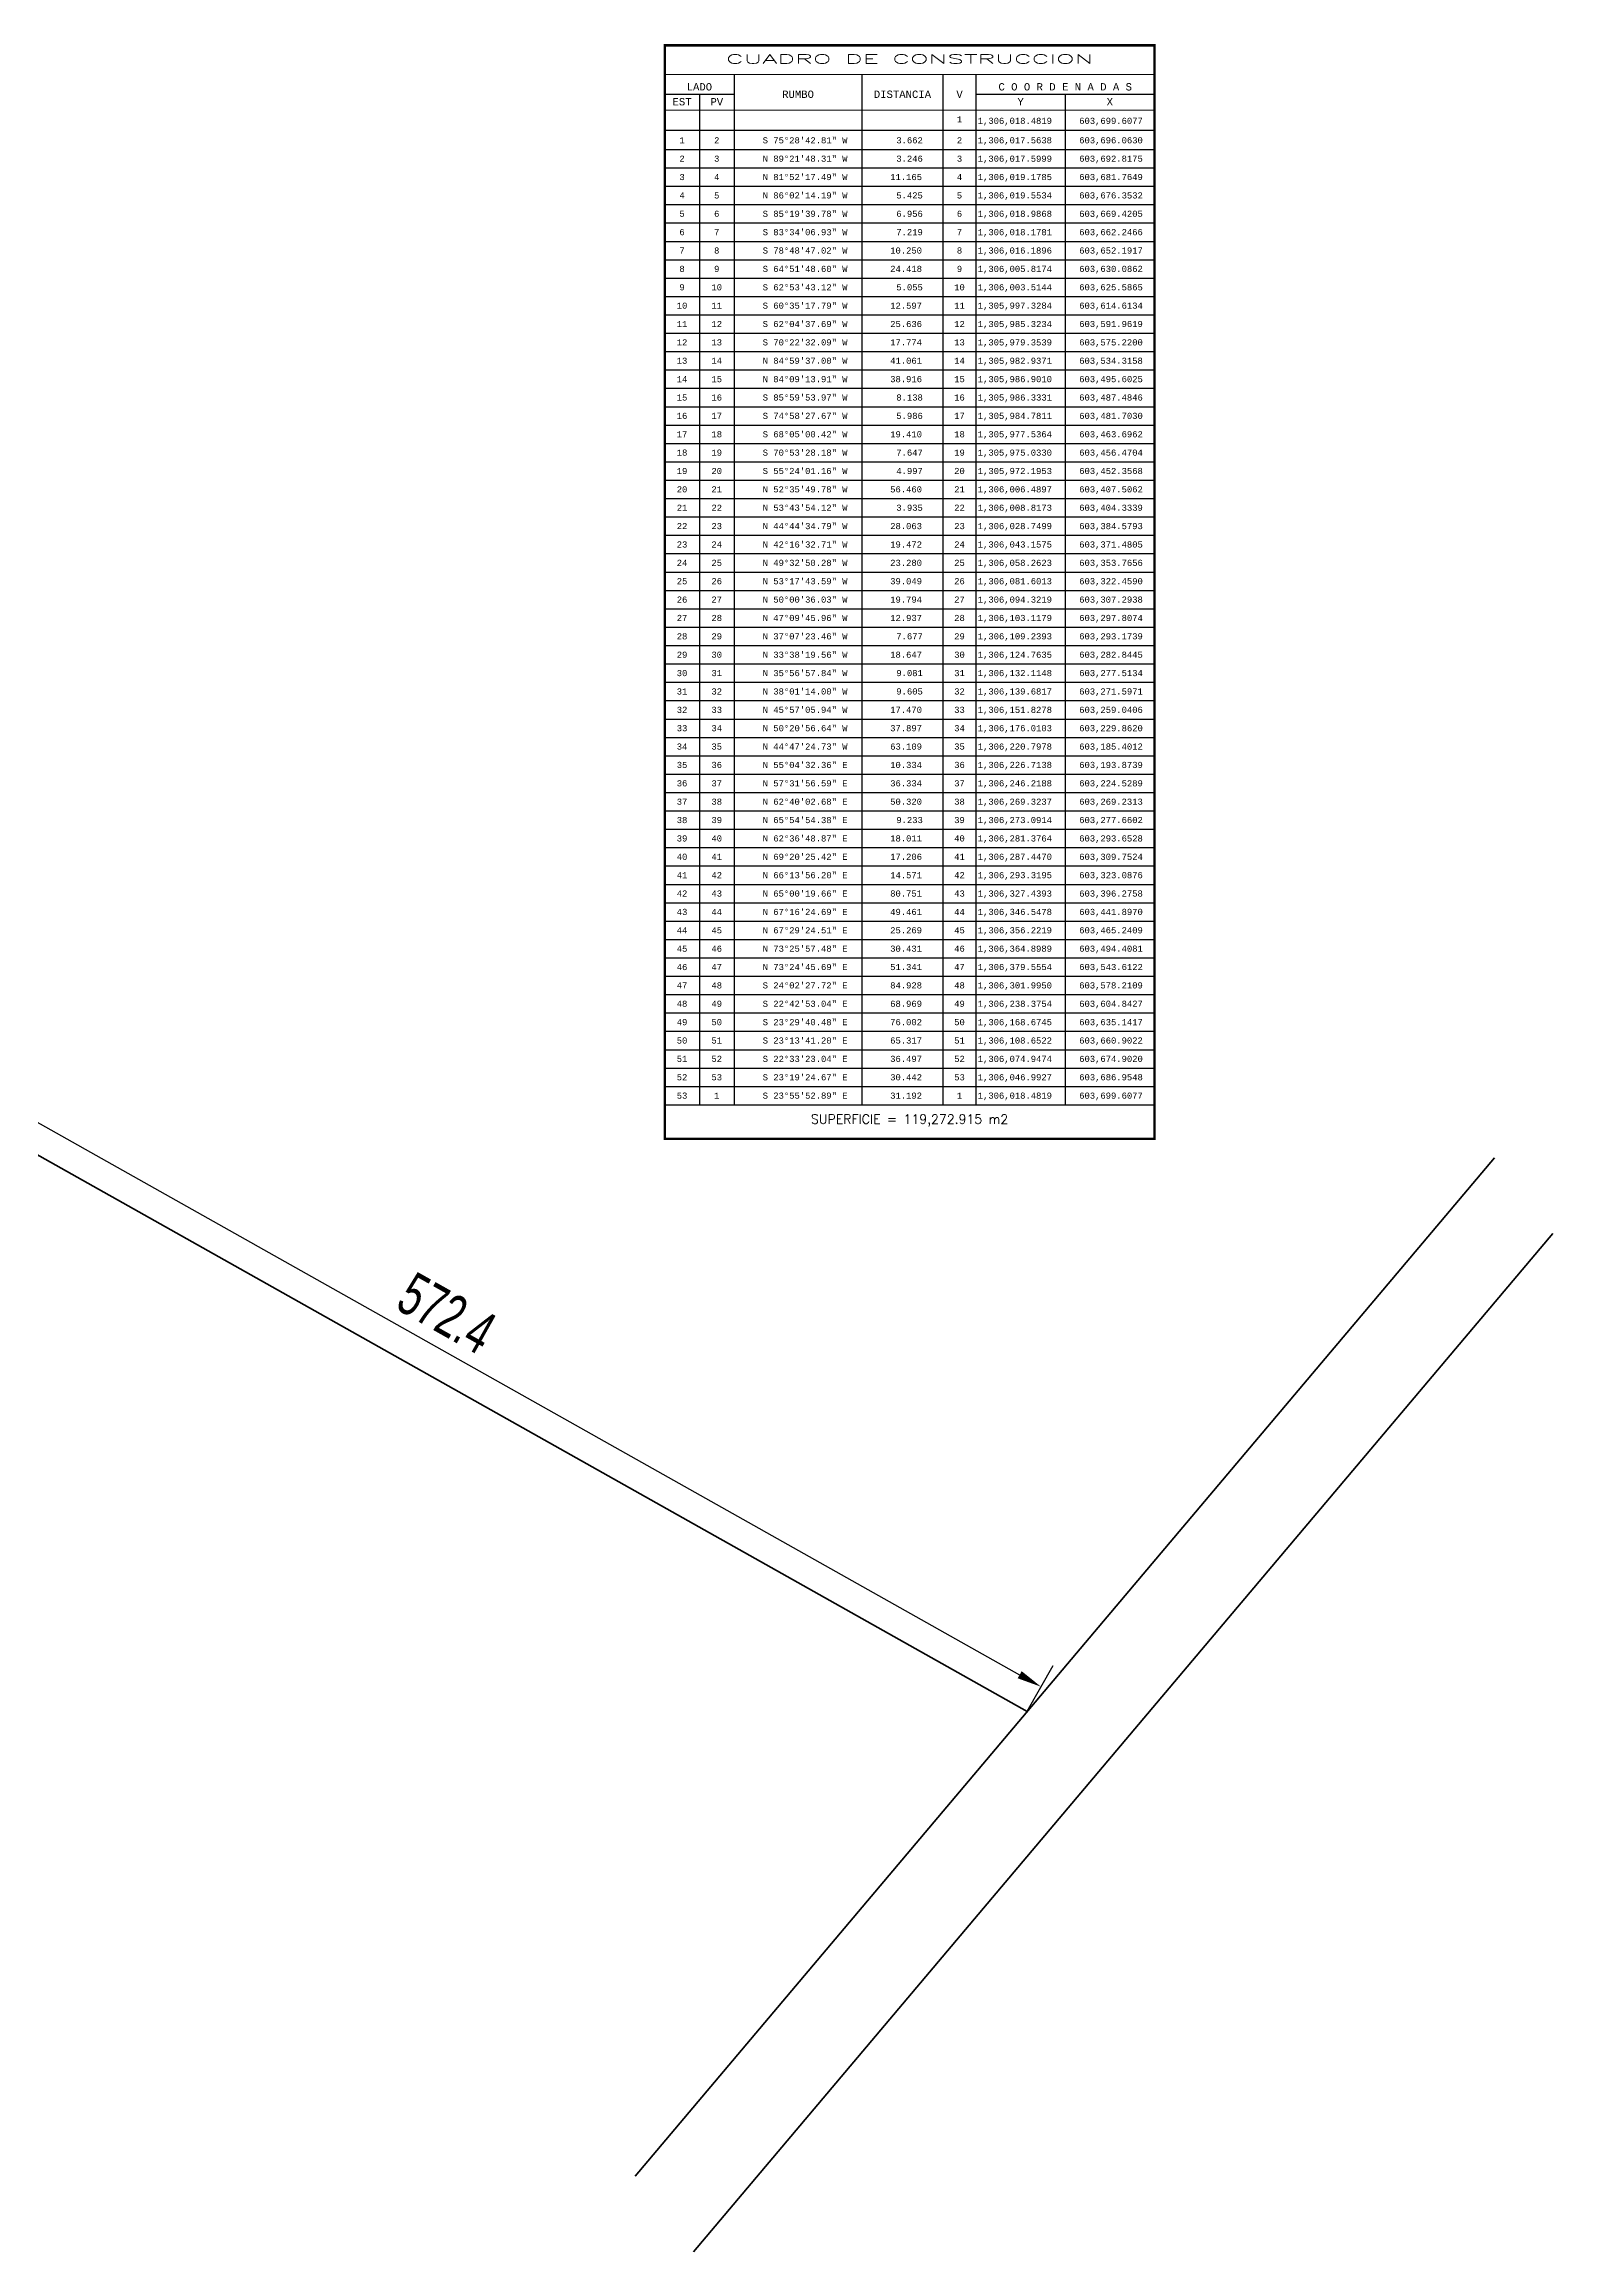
# Model space of a CAD drawing. Header units: millimetres. Extents: x 603181 to 604413, y 1305505 to 1306407.
# Drawn here: x 603797 to 604413, y 1305505 to 1306407 of the extents above; entities that cross this region are included whole.
import ezdxf
from ezdxf.enums import TextEntityAlignment as Align

# ---------------------------------------------------------------- set-up
doc = ezdxf.new("R2010")
doc.units = ezdxf.units.MM
doc.header["$PDMODE"] = 32
doc.header["$PDSIZE"] = 2.5
doc.layers.get('0').update_dxf_attribs({"color": 1, "linetype": 'CONTINUOUS', "lineweight": 100})
doc.layers.get('Defpoints').update_dxf_attribs({"linetype": 'CONTINUOUS'})
for name, color, linetype in [('CVL_CUADCON', 1, 'CONTINUOUS'), ('CVL_CUADCON_LIN', 8, 'CONTINUOUS'), ('CVL_CUADCON_TIT', 1, 'CONTINUOUS'), ('CVL_CUADCON_TX', 2, 'CONTINUOUS')]:
    doc.layers.add(name, color=color, linetype=linetype)
doc.styles.add('HUECA1', font='hueca1.shx')
doc.styles.add('MONOTXT4', font='monotxt4.shx')
doc.styles.get("Standard").update_dxf_attribs({"font": 'arial.ttf', "width": 0.65})
doc.dimstyles.new('ISO-25', dxfattribs={"dimtxt": 2.5, "dimasz": 2.5, "dimexe": 1.25, "dimexo": 0.625, "dimtad": 1, "dimtxsty": 'Standard', "dimcen": 2.5, "dimadec": 0, "dimazin": 0, "dimtfac": 1, "dimtmove": 0, "dimatfit": 3, "dimfxl": 1, "dimarcsym": 0})

# ---------------------------------------------------------------- blocks, each defined once
blk = doc.blocks.new('*D3')
at = {"color": 6, "lineweight": -2, "transparency": 16777216}
for p, q in [((603699.31, 1306006.57), (603709.84, 1306025.31)), ((603713.66, 1306011.69), (604195.16, 1305740.9)), ((604198.24, 1305725.97), (604208.78, 1305744.71))]:
    blk.add_line(p, q, dxfattribs=at)
at = {"color": 6, "transparency": 16777216}
for points in [[(603714.48, 1306013.15), (603712.84, 1306010.24), (603704.94, 1306016.59)], [(604195.98, 1305742.35), (604194.35, 1305739.45), (604203.88, 1305736)]]:
    blk.add_solid(points, dxfattribs=at)
at = {"layer": 'Defpoints', "color": 0, "transparency": 16777216}
for p in [(603699.26, 1306006.48, 199.54), (604203.88, 1305736), (604198.19, 1305725.89, 199.54)]:
    blk.add_point(p, dxfattribs=at)
at = {"color": 3, "transparency": 16777216, "insert": (603961.24, 1305888.44), "char_height": 17.5, "attachment_point": 5, "rotation": 330.64698}
blk.add_mtext('572.4', dxfattribs=at)

msp = doc.modelspace()

# ---------------------------------------------------------------- linework, layer by layer
at = {"color": 2, "elevation": 199.54}
msp.add_lwpolyline([(604198.19, 1305725.89), (603699.26, 1306006.48)], dxfattribs=at)
msp.add_lwpolyline([(604038.24, 1305536.24), (604389.08, 1305951.96)])
at = {"elevation": -199.54}
msp.add_lwpolyline([(604062.01, 1305505.3), (604412.84, 1305921.03)], dxfattribs=at)
at = {"layer": 'CVL_CUADCON', "color": 1, "linetype": 'Continuous', "const_width": 1, "flags": 128}
msp.add_lwpolyline([(604050.26, 1306406.06), (604250.19, 1306406.06), (604250.19, 1305959.64), (604050.26, 1305959.64)], close=True, dxfattribs=at)
at = {"layer": 'CVL_CUADCON', "color": 1, "linetype": 'Continuous', "const_width": 0.375, "flags": 128}
for points in [[(604050.26, 1306394.18), (604250.19, 1306394.18)], [(604050.26, 1306379.64), (604250.19, 1306379.64)], [(604050.26, 1305973.56), (604250.19, 1305973.56)]]:
    msp.add_lwpolyline(points, dxfattribs=at)
at = {"layer": 'CVL_CUADCON_LIN', "color": 8, "linetype": 'Continuous'}
for p, q in [((604078.58, 1306394.18), (604078.58, 1305973.56)), ((604130.76, 1306394.18), (604130.76, 1305973.56)), ((604163.86, 1306394.18), (604163.86, 1305973.56)), ((604177.33, 1306394.18), (604177.33, 1305973.56)), ((604050.26, 1306386.11), (604078.58, 1306386.11)), ((604064.41, 1306386.11), (604064.41, 1305973.56)), ((604177.33, 1306386.11), (604250.19, 1306386.11)), ((604213.76, 1306386.11), (604213.76, 1305973.56)), ((604050.26, 1306371.5), (604250.19, 1306371.5)), ((604050.26, 1306363.56), (604250.19, 1306363.56)), ((604050.26, 1306356.06), (604250.19, 1306356.06)), ((604050.26, 1306348.56), (604250.19, 1306348.56)), ((604050.26, 1306341.06), (604250.19, 1306341.06)), ((604050.26, 1306333.56), (604250.19, 1306333.56)), ((604050.26, 1306326.06), (604250.19, 1306326.06)), ((604050.26, 1306318.56), (604250.19, 1306318.56)), ((604050.26, 1306311.06), (604250.19, 1306311.06)), ((604050.26, 1306303.56), (604250.19, 1306303.56)), ((604050.26, 1306296.06), (604250.19, 1306296.06)), ((604050.26, 1306288.56), (604250.19, 1306288.56)), ((604050.26, 1306281.06), (604250.19, 1306281.06)), ((604050.26, 1306273.56), (604250.19, 1306273.56)), ((604050.26, 1306266.06), (604250.19, 1306266.06)), ((604050.26, 1306258.56), (604250.19, 1306258.56)), ((604050.26, 1306251.06), (604250.19, 1306251.06)), ((604050.26, 1306243.56), (604250.19, 1306243.56)), ((604050.26, 1306236.06), (604250.19, 1306236.06)), ((604050.26, 1306228.56), (604250.19, 1306228.56)), ((604050.26, 1306221.06), (604250.19, 1306221.06)), ((604050.26, 1306213.56), (604250.19, 1306213.56)), ((604050.26, 1306206.06), (604250.19, 1306206.06)), ((604050.26, 1306198.56), (604250.19, 1306198.56)), ((604050.26, 1306191.06), (604250.19, 1306191.06)), ((604050.26, 1306183.56), (604250.19, 1306183.56)), ((604050.26, 1306176.06), (604250.19, 1306176.06)), ((604050.26, 1306168.56), (604250.19, 1306168.56)), ((604050.26, 1306161.06), (604250.19, 1306161.06)), ((604050.26, 1306153.56), (604250.19, 1306153.56)), ((604050.26, 1306146.06), (604250.19, 1306146.06)), ((604050.26, 1306138.56), (604250.19, 1306138.56)), ((604050.26, 1306131.06), (604250.19, 1306131.06)), ((604050.26, 1306123.56), (604250.19, 1306123.56)), ((604050.26, 1306116.06), (604250.19, 1306116.06)), ((604050.26, 1306108.56), (604250.19, 1306108.56)), ((604050.26, 1306101.06), (604250.19, 1306101.06)), ((604050.26, 1306093.56), (604250.19, 1306093.56)), ((604050.26, 1306086.06), (604250.19, 1306086.06)), ((604050.26, 1306078.56), (604250.19, 1306078.56)), ((604050.26, 1306071.06), (604250.19, 1306071.06)), ((604050.26, 1306063.56), (604250.19, 1306063.56)), ((604050.26, 1306056.06), (604250.19, 1306056.06)), ((604050.26, 1306048.56), (604250.19, 1306048.56)), ((604050.26, 1306041.06), (604250.19, 1306041.06)), ((604050.26, 1306033.56), (604250.19, 1306033.56)), ((604050.26, 1306026.06), (604250.19, 1306026.06)), ((604050.26, 1306018.56), (604250.19, 1306018.56)), ((604050.26, 1306011.06), (604250.19, 1306011.06)), ((604050.26, 1306003.56), (604250.19, 1306003.56)), ((604050.26, 1305996.06), (604250.19, 1305996.06)), ((604050.26, 1305988.56), (604250.19, 1305988.56)), ((604050.26, 1305981.06), (604250.19, 1305981.06)), ((604050.26, 1305973.56), (604250.19, 1305973.56))]:
    msp.add_line(p, q, dxfattribs=at)

# ---------------------------------------------------------------- texts
at = {"layer": 'CVL_CUADCON_TIT', "color": 1, "style": 'HUECA1', "width": 1.758658}
msp.add_text('CUADRO DE CONSTRUCCION', height=3.75, dxfattribs=at).set_placement((604075.26, 1306398.63), (604225.19, 1306398.63), align=Align.FIT)
at = {"layer": 'CVL_CUADCON_TIT', "color": 1, "style": 'MONOTXT4'}
for s, p in [('LADO', (604064.41, 1306387.64)), ('C O O R D E N A D A S', (604213.76, 1306387.64)), ('EST', (604057.33, 1306381.55)), ('PV', (604071.51, 1306381.55)), ('Y', (604195.56, 1306381.55)), ('X', (604231.98, 1306381.55))]:
    msp.add_text(s, height=3, dxfattribs=at).set_placement(p, align=Align.CENTER)
at = {"layer": 'CVL_CUADCON_TIT', "color": 1}
for s, height, style, p in [('RUMBO', 3, 'MONOTXT4', (604104.68, 1306386.11)), ('DISTANCIA', 3, 'MONOTXT4', (604147.31, 1306386.11)), ('V', 3, 'MONOTXT4', (604170.61, 1306386.11)), ('SUPERFICIE = 119,272.915 m2', 3.75, 'HUECA1', (604150.22, 1305967.14))]:
    msp.add_text(s, height=height, dxfattribs=dict(at, style=style)).set_placement(p, align=Align.MIDDLE)
at = {"layer": 'CVL_CUADCON_TX', "color": 2, "style": 'MONOTXT4'}
for s, p in [('1', (604170.6, 1306374.63)), ('1', (604057.33, 1306366.06)), ('2', (604071.49, 1306366.06)), ('2', (604170.6, 1306366.06)), ('2', (604057.33, 1306358.56)), ('3', (604071.49, 1306358.56)), ('3', (604170.6, 1306358.56)), ('3', (604057.33, 1306351.06)), ('4', (604071.49, 1306351.06)), ('4', (604170.6, 1306351.06)), ('4', (604057.33, 1306343.56)), ('5', (604071.49, 1306343.56)), ('5', (604170.6, 1306343.56)), ('5', (604057.33, 1306336.06)), ('6', (604057.33, 1306328.56)), ('6', (604071.49, 1306336.06)), ('7', (604071.49, 1306328.56)), ('6', (604170.6, 1306336.06)), ('7', (604170.6, 1306328.56)), ('7', (604057.33, 1306321.06)), ('8', (604071.49, 1306321.06)), ('8', (604170.6, 1306321.06)), ('8', (604057.33, 1306313.56)), ('9', (604071.49, 1306313.56)), ('9', (604170.6, 1306313.56)), ('9', (604057.33, 1306306.06)), ('10', (604071.49, 1306306.06)), ('10', (604170.6, 1306306.06)), ('10', (604057.33, 1306298.56)), ('11', (604071.49, 1306298.56)), ('11', (604170.6, 1306298.56)), ('11', (604057.33, 1306291.06)), ('12', (604057.33, 1306283.56)), ('12', (604071.49, 1306291.06)), ('13', (604071.49, 1306283.56)), ('12', (604170.6, 1306291.06)), ('13', (604170.6, 1306283.56)), ('13', (604057.33, 1306276.06)), ('14', (604071.49, 1306276.06)), ('14', (604170.6, 1306276.06)), ('14', (604057.33, 1306268.56)), ('15', (604071.49, 1306268.56)), ('15', (604170.6, 1306268.56)), ('15', (604057.33, 1306261.06)), ('16', (604071.49, 1306261.06)), ('16', (604170.6, 1306261.06)), ('16', (604057.33, 1306253.56)), ('17', (604071.49, 1306253.56)), ('17', (604170.6, 1306253.56)), ('17', (604057.33, 1306246.06)), ('18', (604057.33, 1306238.56)), ('18', (604071.49, 1306246.06)), ('19', (604071.49, 1306238.56)), ('18', (604170.6, 1306246.06)), ('19', (604170.6, 1306238.56)), ('19', (604057.33, 1306231.06)), ('20', (604071.49, 1306231.06)), ('20', (604170.6, 1306231.06)), ('20', (604057.33, 1306223.56)), ('21', (604071.49, 1306223.56)), ('21', (604170.6, 1306223.56)), ('21', (604057.33, 1306216.06)), ('22', (604071.49, 1306216.06)), ('22', (604170.6, 1306216.06)), ('22', (604057.33, 1306208.56)), ('23', (604071.49, 1306208.56)), ('23', (604170.6, 1306208.56)), ('23', (604057.33, 1306201.06)), ('24', (604057.33, 1306193.56)), ('24', (604071.49, 1306201.06)), ('25', (604071.49, 1306193.56)), ('24', (604170.6, 1306201.06)), ('25', (604170.6, 1306193.56)), ('25', (604057.33, 1306186.06)), ('26', (604071.49, 1306186.06)), ('26', (604170.6, 1306186.06)), ('26', (604057.33, 1306178.56)), ('27', (604071.49, 1306178.56)), ('27', (604170.6, 1306178.56)), ('27', (604057.33, 1306171.06)), ('28', (604071.49, 1306171.06)), ('28', (604170.6, 1306171.06)), ('28', (604057.33, 1306163.56)), ('29', (604071.49, 1306163.56)), ('29', (604170.6, 1306163.56)), ('30', (604057.33, 1306148.56)), ('29', (604057.33, 1306156.06)), ('30', (604071.49, 1306156.06)), ('31', (604071.49, 1306148.56)), ('30', (604170.6, 1306156.06)), ('31', (604170.6, 1306148.56)), ('31', (604057.33, 1306141.06)), ('32', (604071.49, 1306141.06)), ('32', (604170.6, 1306141.06)), ('32', (604057.33, 1306133.56)), ('33', (604071.49, 1306133.56)), ('33', (604170.6, 1306133.56)), ('33', (604057.33, 1306126.06)), ('34', (604071.49, 1306126.06)), ('34', (604170.6, 1306126.06)), ('34', (604057.33, 1306118.56)), ('35', (604071.49, 1306118.56)), ('35', (604170.6, 1306118.56)), ('35', (604057.33, 1306111.06)), ('36', (604057.33, 1306103.56)), ('36', (604071.49, 1306111.06)), ('37', (604071.49, 1306103.56)), ('36', (604170.6, 1306111.06)), ('37', (604170.6, 1306103.56)), ('37', (604057.33, 1306096.06)), ('38', (604071.49, 1306096.06)), ('38', (604170.6, 1306096.06)), ('38', (604057.33, 1306088.56)), ('39', (604071.49, 1306088.56)), ('39', (604170.6, 1306088.56)), ('39', (604057.33, 1306081.06)), ('40', (604071.49, 1306081.06)), ('40', (604170.6, 1306081.06)), ('40', (604057.33, 1306073.56)), ('41', (604071.49, 1306073.56)), ('41', (604170.6, 1306073.56)), ('41', (604057.33, 1306066.06)), ('42', (604057.33, 1306058.56)), ('42', (604071.49, 1306066.06)), ('43', (604071.49, 1306058.56)), ('42', (604170.6, 1306066.06)), ('43', (604170.6, 1306058.56)), ('43', (604057.33, 1306051.06)), ('44', (604071.49, 1306051.06)), ('44', (604170.6, 1306051.06)), ('44', (604057.33, 1306043.56)), ('45', (604071.49, 1306043.56)), ('45', (604170.6, 1306043.56)), ('45', (604057.33, 1306036.06)), ('46', (604071.49, 1306036.06)), ('46', (604170.6, 1306036.06)), ('46', (604057.33, 1306028.56)), ('47', (604071.49, 1306028.56)), ('47', (604170.6, 1306028.56)), ('47', (604057.33, 1306021.06)), ('48', (604057.33, 1306013.56)), ('48', (604071.49, 1306021.06)), ('49', (604071.49, 1306013.56)), ('48', (604170.6, 1306021.06)), ('49', (604170.6, 1306013.56)), ('49', (604057.33, 1306006.06)), ('50', (604071.49, 1306006.06)), ('50', (604170.6, 1306006.06)), ('50', (604057.33, 1305998.56)), ('51', (604071.49, 1305998.56)), ('51', (604170.6, 1305998.56)), ('51', (604057.33, 1305991.06)), ('52', (604071.49, 1305991.06)), ('52', (604170.6, 1305991.06)), ('52', (604057.33, 1305983.56)), ('53', (604071.49, 1305983.56)), ('53', (604170.6, 1305983.56)), ('53', (604057.33, 1305976.06)), ('1', (604071.49, 1305976.06)), ('1', (604170.6, 1305976.06))]:
    msp.add_text(s, height=2.5, dxfattribs=at).set_placement(p, align=Align.CENTER)
for s, p in [('1,306,018.4819', (604178.06, 1306374)), ('603,699.6077', (604219.48, 1306374)), ('S 75%%d28\'42.81" W', (604090.26, 1306366.06)), ('3.662', (604144.81, 1306366.06)), ('1,306,017.5638', (604178.06, 1306366.06)), ('603,696.0630', (604219.48, 1306366.06)), ('N 89%%d21\'48.31" W', (604090.26, 1306358.56)), ('3.246', (604144.81, 1306358.56)), ('1,306,017.5999', (604178.06, 1306358.56)), ('603,692.8175', (604219.48, 1306358.56)), ('N 81%%d52\'17.49" W', (604090.26, 1306351.06)), ('11.165', (604142.31, 1306351.06)), ('1,306,019.1785', (604178.06, 1306351.06)), ('603,681.7649', (604219.48, 1306351.06)), ('N 86%%d02\'14.19" W', (604090.26, 1306343.56)), ('5.425', (604144.81, 1306343.56)), ('1,306,019.5534', (604178.06, 1306343.56)), ('603,676.3532', (604219.48, 1306343.56)), ('S 85%%d19\'39.78" W', (604090.26, 1306336.06)), ('S 83%%d34\'06.93" W', (604090.26, 1306328.56)), ('6.956', (604144.81, 1306336.06)), ('7.219', (604144.81, 1306328.56)), ('1,306,018.9868', (604178.06, 1306336.06)), ('1,306,018.1781', (604178.06, 1306328.56)), ('603,669.4205', (604219.48, 1306336.06)), ('603,662.2466', (604219.48, 1306328.56)), ('S 78%%d48\'47.02" W', (604090.26, 1306321.06)), ('10.250', (604142.31, 1306321.06)), ('1,306,016.1896', (604178.06, 1306321.06)), ('603,652.1917', (604219.48, 1306321.06)), ('S 64%%d51\'48.60" W', (604090.26, 1306313.56)), ('24.418', (604142.31, 1306313.56)), ('1,306,005.8174', (604178.06, 1306313.56)), ('603,630.0862', (604219.48, 1306313.56)), ('S 62%%d53\'43.12" W', (604090.26, 1306306.06)), ('5.055', (604144.81, 1306306.06)), ('1,306,003.5144', (604178.06, 1306306.06)), ('603,625.5865', (604219.48, 1306306.06)), ('S 60%%d35\'17.79" W', (604090.26, 1306298.56)), ('12.597', (604142.31, 1306298.56)), ('1,305,997.3284', (604178.06, 1306298.56)), ('603,614.6134', (604219.48, 1306298.56)), ('S 62%%d04\'37.69" W', (604090.26, 1306291.06)), ('S 70%%d22\'32.09" W', (604090.26, 1306283.56)), ('25.636', (604142.31, 1306291.06)), ('17.774', (604142.31, 1306283.56)), ('1,305,985.3234', (604178.06, 1306291.06)), ('1,305,979.3539', (604178.06, 1306283.56)), ('603,591.9619', (604219.48, 1306291.06)), ('603,575.2200', (604219.48, 1306283.56)), ('N 84%%d59\'37.00" W', (604090.26, 1306276.06)), ('41.061', (604142.31, 1306276.06)), ('1,305,982.9371', (604178.06, 1306276.06)), ('603,534.3158', (604219.48, 1306276.06)), ('N 84%%d09\'13.91" W', (604090.26, 1306268.56)), ('38.916', (604142.31, 1306268.56)), ('1,305,986.9010', (604178.06, 1306268.56)), ('603,495.6025', (604219.48, 1306268.56)), ('S 85%%d59\'53.97" W', (604090.26, 1306261.06)), ('8.138', (604144.81, 1306261.06)), ('1,305,986.3331', (604178.06, 1306261.06)), ('603,487.4846', (604219.48, 1306261.06)), ('S 74%%d58\'27.67" W', (604090.26, 1306253.56)), ('5.986', (604144.81, 1306253.56)), ('1,305,984.7811', (604178.06, 1306253.56)), ('603,481.7030', (604219.48, 1306253.56)), ('S 68%%d05\'00.42" W', (604090.26, 1306246.06)), ('S 70%%d53\'28.18" W', (604090.26, 1306238.56)), ('19.410', (604142.31, 1306246.06)), ('7.647', (604144.81, 1306238.56)), ('1,305,977.5364', (604178.06, 1306246.06)), ('1,305,975.0330', (604178.06, 1306238.56)), ('603,463.6962', (604219.48, 1306246.06)), ('603,456.4704', (604219.48, 1306238.56)), ('S 55%%d24\'01.16" W', (604090.26, 1306231.06)), ('4.997', (604144.81, 1306231.06)), ('1,305,972.1953', (604178.06, 1306231.06)), ('603,452.3568', (604219.48, 1306231.06)), ('N 52%%d35\'49.78" W', (604090.26, 1306223.56)), ('56.460', (604142.31, 1306223.56)), ('1,306,006.4897', (604178.06, 1306223.56)), ('603,407.5062', (604219.48, 1306223.56)), ('N 53%%d43\'54.12" W', (604090.26, 1306216.06)), ('3.935', (604144.81, 1306216.06)), ('1,306,008.8173', (604178.06, 1306216.06)), ('603,404.3339', (604219.48, 1306216.06)), ('N 44%%d44\'34.79" W', (604090.26, 1306208.56)), ('28.063', (604142.31, 1306208.56)), ('1,306,028.7499', (604178.06, 1306208.56)), ('603,384.5793', (604219.48, 1306208.56)), ('N 42%%d16\'32.71" W', (604090.26, 1306201.06)), ('N 49%%d32\'50.28" W', (604090.26, 1306193.56)), ('23.280', (604142.31, 1306193.56)), ('19.472', (604142.31, 1306201.06)), ('1,306,043.1575', (604178.06, 1306201.06)), ('1,306,058.2623', (604178.06, 1306193.56)), ('603,371.4805', (604219.48, 1306201.06)), ('603,353.7656', (604219.48, 1306193.56)), ('N 53%%d17\'43.59" W', (604090.26, 1306186.06)), ('39.049', (604142.31, 1306186.06)), ('1,306,081.6013', (604178.06, 1306186.06)), ('603,322.4590', (604219.48, 1306186.06)), ('N 50%%d00\'36.03" W', (604090.26, 1306178.56)), ('19.794', (604142.31, 1306178.56)), ('1,306,094.3219', (604178.06, 1306178.56)), ('603,307.2938', (604219.48, 1306178.56)), ('N 47%%d09\'45.96" W', (604090.26, 1306171.06)), ('12.937', (604142.31, 1306171.06)), ('1,306,103.1179', (604178.06, 1306171.06)), ('603,297.8074', (604219.48, 1306171.06)), ('N 37%%d07\'23.46" W', (604090.26, 1306163.56)), ('7.677', (604144.81, 1306163.56)), ('1,306,109.2393', (604178.06, 1306163.56)), ('603,293.1739', (604219.48, 1306163.56)), ('N 33%%d38\'19.56" W', (604090.26, 1306156.06)), ('N 35%%d56\'57.84" W', (604090.26, 1306148.56)), ('18.647', (604142.31, 1306156.06)), ('9.081', (604144.81, 1306148.56)), ('1,306,124.7635', (604178.06, 1306156.06)), ('1,306,132.1148', (604178.06, 1306148.56)), ('603,282.8445', (604219.48, 1306156.06)), ('603,277.5134', (604219.48, 1306148.56)), ('N 38%%d01\'14.00" W', (604090.26, 1306141.06)), ('9.605', (604144.81, 1306141.06)), ('1,306,139.6817', (604178.06, 1306141.06)), ('603,271.5971', (604219.48, 1306141.06)), ('N 45%%d57\'05.94" W', (604090.26, 1306133.56)), ('17.470', (604142.31, 1306133.56)), ('1,306,151.8278', (604178.06, 1306133.56)), ('603,259.0406', (604219.48, 1306133.56)), ('N 50%%d20\'56.64" W', (604090.26, 1306126.06)), ('37.897', (604142.31, 1306126.06)), ('1,306,176.0103', (604178.06, 1306126.06)), ('603,229.8620', (604219.48, 1306126.06)), ('N 44%%d47\'24.73" W', (604090.26, 1306118.56)), ('63.109', (604142.31, 1306118.56)), ('1,306,220.7978', (604178.06, 1306118.56)), ('603,185.4012', (604219.48, 1306118.56)), ('N 55%%d04\'32.36" E', (604090.26, 1306111.06)), ('N 57%%d31\'56.59" E', (604090.26, 1306103.56)), ('36.334', (604142.31, 1306103.56)), ('10.334', (604142.31, 1306111.06)), ('1,306,226.7138', (604178.06, 1306111.06)), ('1,306,246.2188', (604178.06, 1306103.56)), ('603,193.8739', (604219.48, 1306111.06)), ('603,224.5289', (604219.48, 1306103.56)), ('N 62%%d40\'02.68" E', (604090.26, 1306096.06)), ('50.320', (604142.31, 1306096.06)), ('1,306,269.3237', (604178.06, 1306096.06)), ('603,269.2313', (604219.48, 1306096.06)), ('N 65%%d54\'54.38" E', (604090.26, 1306088.56)), ('9.233', (604144.81, 1306088.56)), ('1,306,273.0914', (604178.06, 1306088.56)), ('603,277.6602', (604219.48, 1306088.56)), ('N 62%%d36\'48.87" E', (604090.26, 1306081.06)), ('18.011', (604142.31, 1306081.06)), ('1,306,281.3764', (604178.06, 1306081.06)), ('603,293.6528', (604219.48, 1306081.06)), ('N 69%%d20\'25.42" E', (604090.26, 1306073.56)), ('17.206', (604142.31, 1306073.56)), ('1,306,287.4470', (604178.06, 1306073.56)), ('603,309.7524', (604219.48, 1306073.56)), ('N 66%%d13\'56.20" E', (604090.26, 1306066.06)), ('N 65%%d00\'19.66" E', (604090.26, 1306058.56)), ('80.751', (604142.31, 1306058.56)), ('14.571', (604142.31, 1306066.06)), ('1,306,293.3195', (604178.06, 1306066.06)), ('1,306,327.4393', (604178.06, 1306058.56)), ('603,323.0876', (604219.48, 1306066.06)), ('603,396.2758', (604219.48, 1306058.56)), ('N 67%%d16\'24.69" E', (604090.26, 1306051.06)), ('49.461', (604142.31, 1306051.06)), ('1,306,346.5478', (604178.06, 1306051.06)), ('603,441.8970', (604219.48, 1306051.06)), ('N 67%%d29\'24.51" E', (604090.26, 1306043.56)), ('25.269', (604142.31, 1306043.56)), ('1,306,356.2219', (604178.06, 1306043.56)), ('603,465.2409', (604219.48, 1306043.56)), ('N 73%%d25\'57.48" E', (604090.26, 1306036.06)), ('30.431', (604142.31, 1306036.06)), ('1,306,364.8989', (604178.06, 1306036.06)), ('603,494.4081', (604219.48, 1306036.06)), ('N 73%%d24\'45.69" E', (604090.26, 1306028.56)), ('51.341', (604142.31, 1306028.56)), ('1,306,379.5554', (604178.06, 1306028.56)), ('603,543.6122', (604219.48, 1306028.56)), ('S 24%%d02\'27.72" E', (604090.26, 1306021.06)), ('S 22%%d42\'53.04" E', (604090.26, 1306013.56)), ('84.928', (604142.31, 1306021.06)), ('68.969', (604142.31, 1306013.56)), ('1,306,301.9950', (604178.06, 1306021.06)), ('1,306,238.3754', (604178.06, 1306013.56)), ('603,578.2109', (604219.48, 1306021.06)), ('603,604.8427', (604219.48, 1306013.56)), ('S 23%%d29\'40.48" E', (604090.26, 1306006.06)), ('76.002', (604142.31, 1306006.06)), ('1,306,168.6745', (604178.06, 1306006.06)), ('603,635.1417', (604219.48, 1306006.06)), ('S 23%%d13\'41.20" E', (604090.26, 1305998.56)), ('65.317', (604142.31, 1305998.56)), ('1,306,108.6522', (604178.06, 1305998.56)), ('603,660.9022', (604219.48, 1305998.56)), ('S 22%%d33\'23.04" E', (604090.26, 1305991.06)), ('36.497', (604142.31, 1305991.06)), ('1,306,074.9474', (604178.06, 1305991.06)), ('603,674.9020', (604219.48, 1305991.06)), ('S 23%%d19\'24.67" E', (604090.26, 1305983.56)), ('30.442', (604142.31, 1305983.56)), ('1,306,046.9927', (604178.06, 1305983.56)), ('603,686.9548', (604219.48, 1305983.56)), ('S 23%%d55\'52.89" E', (604090.26, 1305976.06)), ('31.192', (604142.31, 1305976.06)), ('1,306,018.4819', (604178.06, 1305976.06)), ('603,699.6077', (604219.48, 1305976.06))]:
    msp.add_text(s, height=2.5, dxfattribs=at).set_placement(p)

# ---------------------------------------------------------------- dimensions: what is measured, and where the dimension line sits
dim = msp.add_aligned_dim(p1=(603699.26, 1306006.48, 199.54), p2=(604198.19, 1305725.89, 199.54), distance=11.6, dimstyle='ISO-25', override={"dimscale": 0.05, "dimtxt": 350, "dimasz": 200, "dimexe": 200, "dimexo": 2, "dimgap": 100, "dimdec": 1, "dimzin": 0, "dimdsep": 46, "dimclrd": 6, "dimclre": 6, "dimclrt": 3, "dimtdec": 1})
dim.commit()
dim.dimension.update_dxf_attribs({"geometry": '*D3', "text_midpoint": (603961.24, 1305888.44)})

doc.saveas('drawing.dxf')
